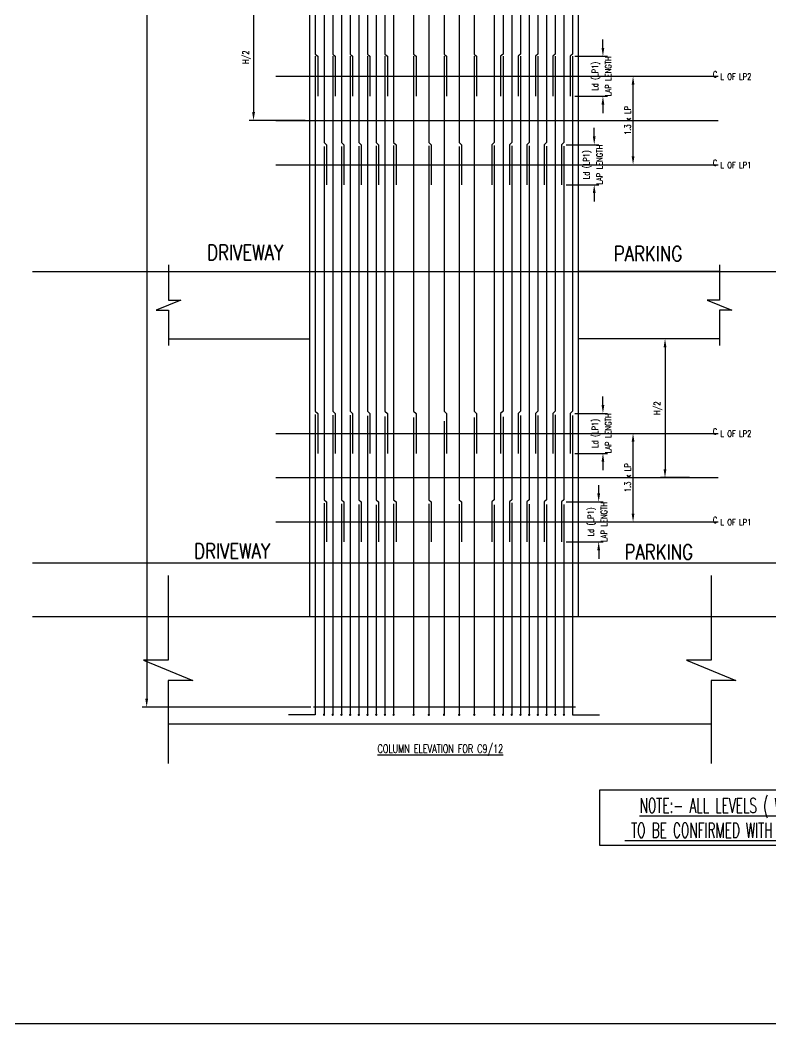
# Model space of a CAD drawing. Extents: x -69352 to 1013721, y -547461 to -186867.
# Drawn here: x 224225 to 257783, y -524893 to -480062 of the extents above; entities that cross this region are included whole.
import ezdxf
from ezdxf.enums import TextEntityAlignment as Align
from ezdxf.lldxf.tags import DXFTag

# ---------------------------------------------------------------- set-up
doc = ezdxf.new("R2010")
doc.units = 0
doc.header["$LTSCALE"] = 500
doc.header["$MEASUREMENT"] = 0
doc.header["$PDMODE"] = 35
doc.header["$PDSIZE"] = -15
doc.layers.get('DEFPOINTS').update_dxf_attribs({"color": 4})
for name, color, linetype in [('A-ANNO-REF', 8, 'CENTER'), ('CEN', 8, 'CENTER'), ('S-BRECK LINE', 8, 'Continuous'), ('S-CONCRET LINE', 4, 'Continuous'), ('S-REINFORCEMENT', 6, 'Continuous'), ('S-SECTION MARK', 1, 'Continuous'), ('S-TEXT', 2, 'Continuous'), ('S-TEXT-1 @ 1', 4, 'Continuous'), ('S-TITIL', 6, 'Continuous')]:
    doc.layers.add(name, color=color, linetype=linetype)
doc.styles.add('ROMANS', font='simplex.shx', dxfattribs={"width": 0.8, "height": 275})
tags = doc.linetypes.add('CENTER', pattern=[2, 1.25, -0.25, 0.25, -0.25]).pattern_tags.tags
tags[10:11] = [DXFTag(74, 4), DXFTag(75, 0), DXFTag(340, '0'), DXFTag(46, 1.0), DXFTag(50, 0.0), DXFTag(44, 0.0), DXFTag(45, 0.0)]
tags[8:9] = [DXFTag(74, 4), DXFTag(75, 0), DXFTag(340, '0'), DXFTag(46, 1.0), DXFTag(50, 0.0), DXFTag(44, 0.0), DXFTag(45, 0.0)]
tags[6:7] = [DXFTag(74, 4), DXFTag(75, 0), DXFTag(340, '0'), DXFTag(46, 1.0), DXFTag(50, 0.0), DXFTag(44, 0.0), DXFTag(45, 0.0)]
tags[4:5] = [DXFTag(74, 4), DXFTag(75, 0), DXFTag(340, '0'), DXFTag(46, 1.0), DXFTag(50, 0.0), DXFTag(44, 0.0), DXFTag(45, 0.0)]
doc.dimstyles.new('dim100', dxfattribs={"dimtxt": 250, "dimasz": 250, "dimexe": 200, "dimexo": 200, "dimgap": 100, "dimtad": 1, "dimdec": 0, "dimzin": 0, "dimdsep": 46, "dimtxsty": 'ROMANS', "dimcen": 0, "dimclrd": 5, "dimclre": 5, "dimclrt": 4, "dimadec": 0, "dimazin": 0, "dimtfac": 1, "dimtdec": 0, "dimtix": 1, "dimtofl": 0, "dimtmove": 2, "dimatfit": 3, "dimfxl": 0, "dimtolj": 1, "dimtzin": 0, "dimlwd": -1, "dimlwe": -1, "dimarcsym": 0})

# ---------------------------------------------------------------- blocks, each defined once
blk = doc.blocks.new('*U1267')
at = {"layer": 'S-BRECK LINE'}
blk.add_lwpolyline([(-1058, 0), (-113, 0), (-113, -275), (113, 275), (113, 0), (1042, 0)], dxfattribs=at)
blk = doc.blocks.new('*U1268')
at = {"layer": 'S-BRECK LINE'}
blk.add_lwpolyline([(-900, 0), (-113, 0), (-113, -275), (113, 275), (113, 0), (900, 0)], dxfattribs=at)
blk = doc.blocks.new('*D1321')
at = {"color": 5}
for p, q in [((233775, -437980), (229684, -437980)), ((229884, -438355), (229884, -510374)), ((237221, -510749), (229684, -510749))]:
    blk.add_line(p, q, dxfattribs=at)
for points in [[(229947, -438355), (229822, -438355), (229884, -437980)], [(229822, -510374), (229947, -510374), (229884, -510749)]]:
    blk.add_solid(points, dxfattribs=at)
at = {"layer": 'DEFPOINTS', "color": 0}
for p in [(233975, -437980), (229884, -510749), (237421, -510749)]:
    blk.add_point(p, dxfattribs=at)
at = {"color": 4, "char_height": 275, "attachment_point": 5, "rotation": 90, "style": 'ROMANS'}
for s, insert in [('AS PER COLUMNS DETILA', (230122, -474364)), ('\\A1;LIKS', (229647, -474364))]:
    blk.add_mtext(s, dxfattribs=dict(at, insert=insert))
blk = doc.blocks.new('*D1323')
at = {"color": 5}
for p, q in [((250275, -497252), (250275, -496877)), ((249014, -497627), (250475, -497627)), ((249014, -499414), (250475, -499414)), ((250275, -499789), (250275, -500164))]:
    blk.add_line(p, q, dxfattribs=at)
for points in [[(250212, -497252), (250337, -497252), (250275, -497627)], [(250337, -499789), (250212, -499789), (250275, -499414)]]:
    blk.add_solid(points, dxfattribs=at)
at = {"layer": 'DEFPOINTS', "color": 0}
for p in [(248814, -497627), (248814, -499414), (250275, -499414)]:
    blk.add_point(p, dxfattribs=at)
at = {"color": 4, "char_height": 275, "attachment_point": 5, "rotation": 90, "style": 'ROMANS'}
for s, insert in [('\\A1;Ld (LP1)', (249965, -498521)), ('LAP LENGTH', (250512, -498521))]:
    blk.add_mtext(s, dxfattribs=dict(at, insert=insert))
blk = doc.blocks.new('*D1324')
at = {"color": 5}
for p, q in [((250085, -501204), (250085, -500829)), ((248625, -501579), (250285, -501579)), ((248625, -503366), (250285, -503366)), ((250085, -503741), (250085, -504116))]:
    blk.add_line(p, q, dxfattribs=at)
for points in [[(250023, -501204), (250148, -501204), (250085, -501579)], [(250148, -503741), (250023, -503741), (250085, -503366)]]:
    blk.add_solid(points, dxfattribs=at)
at = {"layer": 'DEFPOINTS', "color": 0}
for p in [(248425, -501579), (248425, -503366), (250085, -503366)]:
    blk.add_point(p, dxfattribs=at)
at = {"color": 4, "char_height": 275, "attachment_point": 5, "rotation": 90, "style": 'ROMANS'}
for s, insert in [('LAP LENGTH', (250323, -502473)), ('\\A1;Ld (LP1)', (249776, -502473))]:
    blk.add_mtext(s, dxfattribs=dict(at, insert=insert))
blk = doc.blocks.new('*D1325')
at = {"color": 5}
for p, q in [((251446, -498521), (251821, -498521)), ((251621, -502098), (251621, -498896)), ((251446, -502473), (251821, -502473))]:
    blk.add_line(p, q, dxfattribs=at)
for points in [[(251683, -498896), (251558, -498896), (251621, -498521)], [(251558, -502098), (251683, -502098), (251621, -502473)]]:
    blk.add_solid(points, dxfattribs=at)
at = {"layer": 'DEFPOINTS', "color": 0}
for p in [(251246, -498521), (251621, -498521), (251246, -502473)]:
    blk.add_point(p, dxfattribs=at)
at = {"color": 4, "insert": (251383, -500497), "char_height": 275, "attachment_point": 5, "rotation": 90, "style": 'ROMANS'}
blk.add_mtext('\\A1;1.3 x LP', dxfattribs=at)
blk = doc.blocks.new('*D1326')
at = {"color": 5}
for p, q in [((254138, -494297), (252849, -494297)), ((253049, -494672), (253049, -500122)), ((254138, -500497), (252849, -500497))]:
    blk.add_line(p, q, dxfattribs=at)
for points in [[(253112, -494672), (252987, -494672), (253049, -494297)], [(252987, -500122), (253112, -500122), (253049, -500497)]]:
    blk.add_solid(points, dxfattribs=at)
at = {"layer": 'DEFPOINTS', "color": 0}
for p in [(254338, -494297), (253049, -500497), (254338, -500497)]:
    blk.add_point(p, dxfattribs=at)
at = {"color": 4, "insert": (252740, -497397), "char_height": 275, "attachment_point": 5, "rotation": 90, "style": 'ROMANS'}
blk.add_mtext('\\A1;H/2', dxfattribs=at)
blk = doc.blocks.new('*D1327')
at = {"color": 5}
for p, q in [((250275, -481302), (250275, -480927)), ((249014, -481677), (250475, -481677)), ((249014, -483464), (250475, -483464)), ((250275, -483839), (250275, -484214))]:
    blk.add_line(p, q, dxfattribs=at)
for points in [[(250212, -481302), (250337, -481302), (250275, -481677)], [(250337, -483839), (250212, -483839), (250275, -483464)]]:
    blk.add_solid(points, dxfattribs=at)
at = {"layer": 'DEFPOINTS', "color": 0}
for p in [(248814, -481677), (248814, -483464), (250275, -483464)]:
    blk.add_point(p, dxfattribs=at)
at = {"color": 4, "char_height": 275, "attachment_point": 5, "rotation": 90, "style": 'ROMANS'}
for s, insert in [('LAP LENGTH', (250512, -482571)), ('\\A1;Ld (LP1)', (249965, -482571))]:
    blk.add_mtext(s, dxfattribs=dict(at, insert=insert))
blk = doc.blocks.new('*D1328')
at = {"color": 5}
for p, q in [((249886, -485254), (249886, -484879)), ((248625, -485629), (250086, -485629)), ((248625, -487416), (250086, -487416)), ((249886, -487791), (249886, -488166))]:
    blk.add_line(p, q, dxfattribs=at)
for points in [[(249823, -485254), (249948, -485254), (249886, -485629)], [(249948, -487791), (249823, -487791), (249886, -487416)]]:
    blk.add_solid(points, dxfattribs=at)
at = {"layer": 'DEFPOINTS', "color": 0}
for p in [(248425, -485629), (248425, -487416), (249886, -487416)]:
    blk.add_point(p, dxfattribs=at)
at = {"color": 4, "char_height": 275, "attachment_point": 5, "rotation": 90, "style": 'ROMANS'}
for s, insert in [('\\A1;Ld (LP1)', (249576, -486523)), ('LAP LENGTH', (250123, -486523))]:
    blk.add_mtext(s, dxfattribs=dict(at, insert=insert))
blk = doc.blocks.new('*D1329')
at = {"color": 5}
for p, q in [((251446, -482571), (251821, -482571)), ((251621, -486148), (251621, -482946)), ((251446, -486523), (251821, -486523))]:
    blk.add_line(p, q, dxfattribs=at)
for points in [[(251683, -482946), (251558, -482946), (251621, -482571)], [(251558, -486148), (251683, -486148), (251621, -486523)]]:
    blk.add_solid(points, dxfattribs=at)
at = {"layer": 'DEFPOINTS', "color": 0}
for p in [(251246, -482571), (251621, -482571), (251246, -486523)]:
    blk.add_point(p, dxfattribs=at)
at = {"color": 4, "insert": (251383, -484547), "char_height": 275, "attachment_point": 5, "rotation": 90, "style": 'ROMANS'}
blk.add_mtext('\\A1;1.3 x LP', dxfattribs=at)
blk = doc.blocks.new('*D1330')
at = {"color": 5}
for p, q in [((236971, -478897), (234460, -478897)), ((234660, -479272), (234660, -484172)), ((236971, -484547), (234460, -484547))]:
    blk.add_line(p, q, dxfattribs=at)
for points in [[(234723, -479272), (234598, -479272), (234660, -478897)], [(234598, -484172), (234723, -484172), (234660, -484547)]]:
    blk.add_solid(points, dxfattribs=at)
at = {"layer": 'DEFPOINTS', "color": 0}
for p in [(237171, -478897), (234660, -484547), (237171, -484547)]:
    blk.add_point(p, dxfattribs=at)
at = {"color": 4, "insert": (234351, -481722), "char_height": 275, "attachment_point": 5, "rotation": 90, "style": 'ROMANS'}
blk.add_mtext('\\A1;H/2', dxfattribs=at)

msp = doc.modelspace()

# ---------------------------------------------------------------- linework, layer by layer
at = {"color": 5, "const_width": 50, "elevation": -141014.273}
for points in [[(237785.055, -511086.623, 1), (237835.055, -511086.623, 1)], [(238173.943, -511086.623, 1), (238223.943, -511086.623, 1)], [(238562.831, -511086.623, 1), (238612.831, -511086.623, 1)], [(238951.72, -511086.623, 1), (239001.72, -511086.623, 1)], [(239340.608, -511086.623, 1), (239390.608, -511086.623, 1)], [(239729.496, -511086.623, 1), (239779.496, -511086.623, 1)], [(240118.385, -511086.623, 1), (240168.385, -511086.623, 1)], [(240507.273, -511086.623, 1), (240557.273, -511086.623, 1)], [(240896.164, -511086.623, 1), (240946.164, -511086.623, 1)], [(241789.792, -511086.623, 1), (241839.792, -511086.623, 1)], [(242468.456, -511086.623, 1), (242518.456, -511086.623, 1)], [(243147.132, -511086.623, 1), (243197.132, -511086.623, 1)], [(243826.458, -511086.623, 1), (243876.458, -511086.623, 1)], [(244499.272, -511086.623, 1), (244549.272, -511086.623, 1)], [(245396.176, -511086.623, 1), (245446.176, -511086.623, 1)], [(245785.066, -511086.623, 1), (245835.066, -511086.623, 1)], [(246173.954, -511086.623, 1), (246223.954, -511086.623, 1)], [(246562.843, -511086.623, 1), (246612.843, -511086.623, 1)], [(246951.731, -511086.623, 1), (247001.731, -511086.623, 1)], [(247340.619, -511086.623, 1), (247390.619, -511086.623, 1)], [(247729.508, -511086.623, 1), (247779.508, -511086.623, 1)], [(248118.569, -511086.623, 1), (248168.569, -511086.623, 1)], [(248507.284, -511086.623, 1), (248557.284, -511086.623, 1)]]:
    msp.add_lwpolyline(points, format="xyb", close=True, dxfattribs=at)
at = {"elevation": -141014.273}
msp.add_lwpolyline([(250131.277, -514433.025), (268785.219, -514433.025), (268785.219, -516921.785), (250131.277, -516921.785)], close=True, dxfattribs=at)
at = {"layer": 'A-ANNO-REF', "ltscale": 1000}
for p, q in [((224778.575, -491296.599, -141014.273), (274272.546, -491296.599, -141014.273)), ((224778.575, -504296.599, -141014.273), (261768.814, -504296.599, -141014.273)), ((224778.575, -506696.599, -141014.273), (261768.814, -506696.599, -141014.273))]:
    msp.add_line(p, q, dxfattribs=at)
at = {"layer": 'CEN', "ltscale": 500}
for p, q in [((235648.705, -482570.599, -141014.273), (255419.889, -482570.599, -141014.273)), ((235648.705, -484546.599, -141014.273), (255419.889, -484546.599, -141014.273)), ((235648.705, -486522.599, -141014.273), (255419.889, -486522.599, -141014.273)), ((235648.705, -498520.599, -141014.273), (255419.889, -498520.599, -141014.273)), ((235648.705, -500496.599, -141014.273), (255419.889, -500496.599, -141014.273)), ((235648.705, -502472.599, -141014.273), (255419.889, -502472.599, -141014.273))]:
    msp.add_line(p, q, dxfattribs=at)
at = {"layer": 'S-CONCRET LINE'}
for p, q in [((230854.961, -491296.599, -141014.273), (237171.263, -491296.599, -141014.273)), ((255487.565, -491296.599, -141014.273), (249171.263, -491296.599, -141014.273)), ((230854.961, -494296.599, -141014.273), (237171.263, -494296.599, -141014.273)), ((255487.565, -494296.599, -141014.273), (249171.263, -494296.599, -141014.273)), ((230846.657, -506696.599, -141014.273), (237171.263, -506696.599, -141014.273)), ((249171.263, -506696.599, -141014.273), (255110.864, -506696.599, -141014.273)), ((230846.657, -511496.599, -141014.273), (255110.864, -511496.599, -141014.273))]:
    msp.add_line(p, q, dxfattribs=at)
msp.add_lwpolyline([(125074.242, -412401.384), (292749.782, -412401.384), (292749.782, -524892.569), (125074.242, -524892.569)], close=True, dxfattribs=at)
at = {"layer": 'S-REINFORCEMENT', "color": 3}
msp.add_line((249055.341, -510748.75, -141014.273), (237344.003, -510748.75, -141014.273), dxfattribs=at)
at = {"layer": 'S-REINFORCEMENT', "color": 8, "elevation": -141014.273}
for points in [[(237421.262, -461577.153), (237421.262, -481579.73), (237528.55, -481677.153), (237528.55, -483464.046)], [(238199.036, -461577.153), (238199.036, -481579.73), (238306.324, -481677.153), (238306.324, -483464.046)], [(238976.813, -461577.153), (238976.813, -481579.73), (239084.101, -481677.153), (239084.101, -483464.046)], [(239754.59, -461577.153), (239754.59, -481579.73), (239861.877, -481677.153), (239861.877, -483464.046)], [(240532.366, -461577.153), (240532.366, -481579.73), (240639.654, -481677.153), (240639.654, -483464.046)], [(241814.885, -461577.153), (241814.885, -481579.73), (241922.173, -481677.153), (241922.173, -483464.046)], [(243172.226, -461577.153), (243172.226, -481579.73), (243279.513, -481677.153), (243279.513, -483464.046)], [(244524.365, -461577.153), (244524.365, -481579.73), (244631.653, -481677.153), (244631.653, -483464.046)], [(245810.159, -461577.153), (245810.159, -481579.73), (245702.872, -481677.153), (245702.872, -483464.046)], [(246587.936, -461577.153), (246587.936, -481579.73), (246480.648, -481677.153), (246480.648, -483464.046)], [(247365.713, -461577.153), (247365.713, -481579.73), (247258.425, -481677.153), (247258.425, -483464.046)], [(248143.593, -461577.153), (248143.535, -481579.689), (248036.202, -481677.153), (248036.202, -483464.046)], [(248921.263, -461577.153), (248921.263, -481579.73), (248813.976, -481677.153), (248813.976, -483464.046)], [(237810.148, -465529.153), (237810.148, -485531.73), (237917.436, -485629.153), (237917.436, -487416.046)], [(238587.923, -465529.153), (238587.923, -485531.731), (238695.21, -485629.153), (238695.21, -487416.046)], [(239365.7, -465529.153), (239365.699, -485531.731), (239472.986, -485629.153), (239472.986, -487416.046)], [(240143.477, -465529.153), (240143.476, -485531.731), (240250.763, -485629.153), (240250.763, -487416.046)], [(240921.255, -465529.153), (240921.253, -485531.732), (241028.54, -485629.153), (241028.54, -487416.046)], [(242493.549, -465529.153), (242493.549, -485531.73), (242600.837, -485629.153), (242600.837, -487416.046)], [(243851.263, -465529.153), (243851.055, -485531.881), (243958.177, -485629.153), (243958.177, -487416.046)], [(245421.271, -465529.153), (245421.272, -485531.731), (245313.986, -485629.153), (245313.986, -487416.046)], [(246199.049, -465529.153), (246199.05, -485531.731), (246091.763, -485629.153), (246091.763, -487416.046)], [(246976.825, -465529.153), (246976.826, -485531.731), (246869.539, -485629.153), (246869.539, -487416.046)], [(247754.602, -465529.153), (247754.603, -485531.731), (247647.316, -485629.153), (247647.316, -487416.046)], [(248532.378, -465529.153), (248532.378, -485531.73), (248425.09, -485629.153), (248425.09, -487416.046)], [(237421.262, -497682.208), (237421.262, -511086.623), (236221.262, -511086.623)], [(238199.036, -497707.196), (238199.036, -511086.623)], [(238976.813, -497703.031), (238976.813, -511086.623)], [(239754.59, -497731.43), (239754.59, -511086.623)], [(240532.366, -497772.967), (240532.366, -511086.623)], [(241814.885, -497810.474), (241814.885, -511086.623)], [(243172.226, -497976.36), (243172.226, -511086.623)], [(244524.365, -497816.558), (244524.365, -511086.623)], [(245810.159, -497779.528), (245810.159, -511086.623)], [(246587.936, -497719.062), (246587.936, -511086.623)], [(247365.713, -497724.315), (247365.713, -511086.623)], [(248143.663, -497698.04), (248143.663, -511086.623)], [(248921.263, -497713.62), (248921.263, -511086.623), (250121.263, -511086.623)], [(237810.148, -501631.627), (237810.148, -511086.623)], [(246199.048, -501615.404), (246199.048, -511086.623)], [(238587.925, -501658.97), (238587.925, -511086.623)], [(239365.701, -501692.234), (239365.701, -511086.623)], [(240143.478, -501715.777), (240143.478, -511086.623)], [(240921.257, -501663.484), (240921.257, -511086.623)], [(242493.549, -501672.986), (242493.549, -511086.623)], [(243851.552, -501683.991), (243851.552, -511086.623)], [(245421.269, -501706.718), (245421.269, -511086.623)], [(246976.824, -501683.657), (246976.824, -511086.623)], [(247754.601, -501691.266), (247754.601, -511086.623)], [(248532.378, -501690.991), (248532.378, -511086.623)]]:
    msp.add_lwpolyline(points, dxfattribs=at)
at = {"layer": 'S-REINFORCEMENT', "color": 12, "elevation": -141014.273}
for points in [[(237421.262, -481677.153), (237421.262, -497529.73), (237528.55, -497627.153), (237528.55, -499414.046)], [(238199.036, -481677.153), (238199.036, -497529.73), (238306.324, -497627.153), (238306.324, -499414.046)], [(238976.813, -481677.153), (238976.813, -497529.73), (239084.101, -497627.153), (239084.101, -499414.046)], [(239754.59, -481677.153), (239754.59, -497529.73), (239861.877, -497627.153), (239861.877, -499414.046)], [(240532.366, -481677.153), (240532.366, -497529.73), (240639.654, -497627.153), (240639.654, -499414.046)], [(241814.885, -481677.153), (241814.885, -497529.73), (241922.173, -497627.153), (241922.173, -499414.046)], [(243172.226, -481677.153), (243172.226, -497529.73), (243279.513, -497627.153), (243279.513, -499414.046)], [(244524.365, -481677.153), (244524.365, -497529.73), (244631.653, -497627.153), (244631.653, -499414.046)], [(245810.159, -481677.153), (245810.159, -497529.73), (245702.872, -497627.153), (245702.872, -499414.046)], [(246587.936, -481677.153), (246587.936, -497529.73), (246480.648, -497627.153), (246480.648, -499414.046)], [(247365.713, -481677.153), (247365.713, -497529.73), (247258.425, -497627.153), (247258.425, -499414.046)], [(248143.535, -481677.153), (248143.489, -497529.73), (248036.202, -497627.153), (248036.202, -499414.046)], [(248921.263, -481677.153), (248921.263, -497529.73), (248813.976, -497627.153), (248813.976, -499414.046)], [(237810.148, -485710.598), (237810.148, -501481.73), (237917.436, -501579.153), (237917.436, -503366.046)], [(238587.923, -485710.598), (238587.922, -501481.73), (238695.21, -501579.153), (238695.21, -503366.046)], [(239365.699, -485687.685), (239365.699, -501481.73), (239472.986, -501579.153), (239472.986, -503366.046)], [(240143.476, -485676.175), (240143.475, -501481.73), (240250.763, -501579.153), (240250.763, -503366.046)], [(240921.253, -485661.208), (240921.252, -501481.73), (241028.54, -501579.153), (241028.54, -503366.046)], [(242493.549, -485679.794), (242493.549, -501481.73), (242600.837, -501579.153), (242600.837, -503366.046)], [(243851.053, -485703.117), (243850.89, -501481.73), (243958.177, -501579.153), (243958.177, -503366.046)], [(245421.272, -485656.01), (245421.274, -501481.73), (245313.986, -501579.153), (245313.986, -503366.046)], [(246199.05, -485676.427), (246199.05, -501481.73), (246091.763, -501579.153), (246091.763, -503366.046)], [(246976.826, -485673.134), (246976.827, -501481.73), (246869.539, -501579.153), (246869.539, -503366.046)], [(247754.603, -485698.529), (247754.604, -501481.73), (247647.316, -501579.153), (247647.316, -503366.046)], [(248532.378, -485698.529), (248532.378, -501481.73), (248425.09, -501579.153), (248425.09, -503366.046)]]:
    msp.add_lwpolyline(points, dxfattribs=at)
at = {"layer": 'S-SECTION MARK'}
for p, q in [((249171.263, -437696.599, -141014.273), (249171.263, -506696.599, -141014.273)), ((237171.263, -506696.599, -141014.273), (237171.263, -475896.599, -141014.273))]:
    msp.add_line(p, q, dxfattribs=at)

# ---------------------------------------------------------------- block references
at = {"layer": 'S-BRECK LINE'}
for name, p, xscale, yscale, zscale, rotation in [('*U1268', (230854.961, -492796.599, -141014.273), -2, 2, 2, 89.99999999999997), ('*U1268', (255487.565, -492796.599, -141014.273), 2, 2, 2, 270), ('*U1267', (230846.657, -509096.599, -141014.273), 4, 4, 4, 270), ('*U1267', (255110.864, -509096.599, -141014.273), 4, 4, 4, 270)]:
    msp.add_blockref(name, p, dxfattribs=dict(at, xscale=xscale, yscale=yscale, zscale=zscale, rotation=rotation))

# ---------------------------------------------------------------- texts
at = {"layer": 'S-TEXT', "style": 'ROMANS', "width": 0.7}
msp.add_text('%%UCOLUMN ELEVATION FOR C9/12', height=375, dxfattribs=at).set_placement((240201.849, -512793.136, -141014.273))
at = {"layer": 'S-TEXT', "char_height": 675, "width": 8910, "attachment_point": 2, "style": 'ROMANS'}
for s, insert in [('DRIVEWAY', (234291.727, -490102.346, -141014.273)), ('PARKING', (252293.445, -490160.931, -141014.273)), ('DRIVEWAY', (233707.75, -503433.736, -141014.273)), ('PARKING', (252774.149, -503480.106, -141014.273))]:
    msp.add_mtext(s, dxfattribs=dict(at, insert=insert))
at = {"layer": 'S-TEXT-1 @ 1', "linetype": 'ByBlock', "style": 'ROMANS', "width": 0.8}
for s, p in [('C', (255285.462, -482484.706, -141014.273)), ('L OF LP2', (256215.473, -482585.615, -141014.273)), ('C', (255285.462, -486436.706, -141014.273)), ('L OF LP1', (256215.473, -486537.615, -141014.273)), ('C', (255285.462, -498434.706, -141014.273)), ('L OF LP2', (256215.473, -498535.615, -141014.273)), ('C', (255285.462, -502386.706, -141014.273)), ('L OF LP1', (256215.473, -502487.615, -141014.273))]:
    msp.add_text(s, height=275, dxfattribs=at).set_placement(p, align=Align.MIDDLE)
at = {"layer": 'S-TITIL', "style": 'ROMANS', "width": 0.6}
for s, p in [('%%UNOTE:- ALL LEVELS ( WITH OR WITHOUT FLOOR FINISH) ', (259473.388, -515182.41, -141014.273)), ('%%U TO BE CONFIRMED WITH ARCHITECTURAL DRAWINGS', (258185.367, -516244.354, -141014.273))]:
    msp.add_text(s, height=660.94526, dxfattribs=at).set_placement(p, align=Align.MIDDLE)

# ---------------------------------------------------------------- dimensions: what is measured, and where the dimension line sits
for base, p1, p2, text, picture, middle in [((229884.428, -510748.75, -141014.273), (233974.603, -437979.948, -141014.273), (237421.262, -510748.75, -141014.273), 'LIKS\\XAS PER COLUMNS DETILA', '*D1321', (229884.428, -474364.349, -141014.273)), ((250274.852, -483464.046, -141014.273), (248813.976, -481677.153, -141014.273), (248813.976, -483464.046, -141014.273), 'Ld (LP1)\\XLAP LENGTH', '*D1327', (250274.852, -482570.599, -141014.273)), ((251620.613, -482570.599, -141014.273), (251246.481, -486522.599, -141014.273), (251246.481, -482570.599, -141014.273), '1.3 x LP', '*D1329', (251383.113, -484546.599, -141014.273)), ((249885.967, -487416.046, -141014.273), (248425.09, -485629.153, -141014.273), (248425.09, -487416.046, -141014.273), 'Ld (LP1)\\XLAP LENGTH', '*D1328', (249885.967, -486522.599, -141014.273)), ((250274.852, -499414.046, -141014.273), (248813.976, -497627.153, -141014.273), (248813.976, -499414.046, -141014.273), 'Ld (LP1)\\XLAP LENGTH', '*D1323', (250274.852, -498520.599, -141014.273)), ((251620.613, -498520.599, -141014.273), (251246.481, -502472.599, -141014.273), (251246.481, -498520.599, -141014.273), '1.3 x LP', '*D1325', (251383.113, -500496.599, -141014.273)), ((250085.283, -503366.046, -141014.273), (248425.09, -501579.153, -141014.273), (248425.09, -503366.046, -141014.273), 'Ld (LP1)\\XLAP LENGTH', '*D1324', (250085.283, -502472.599, -141014.273))]:
    dim = msp.add_linear_dim(base=base, p1=p1, p2=p2, angle=90, text=text, dimstyle='dim100', override={"dimtxt": 375, "dimasz": 375})
    dim.commit()
    dim.dimension.update_dxf_attribs({"geometry": picture, "text_midpoint": middle})
for p1, p2, distance, picture, middle in [((237171.263, -478896.599, -141014.273), (237171.263, -484546.599, -141014.273), -2511.188, '*D1330', (234350.551, -481721.599, -141014.273)), ((254338.443, -494296.599, -141014.273), (254338.443, -500496.599, -141014.273), -1289.156, '*D1326', (252739.763, -497396.599, -141014.273))]:
    dim = msp.add_aligned_dim(p1=p1, p2=p2, distance=distance, text='H/2', dimstyle='dim100', override={"dimtxt": 375, "dimasz": 375})
    dim.commit()
    dim.dimension.update_dxf_attribs({"geometry": picture, "text_midpoint": middle})

doc.saveas('drawing.dxf')
